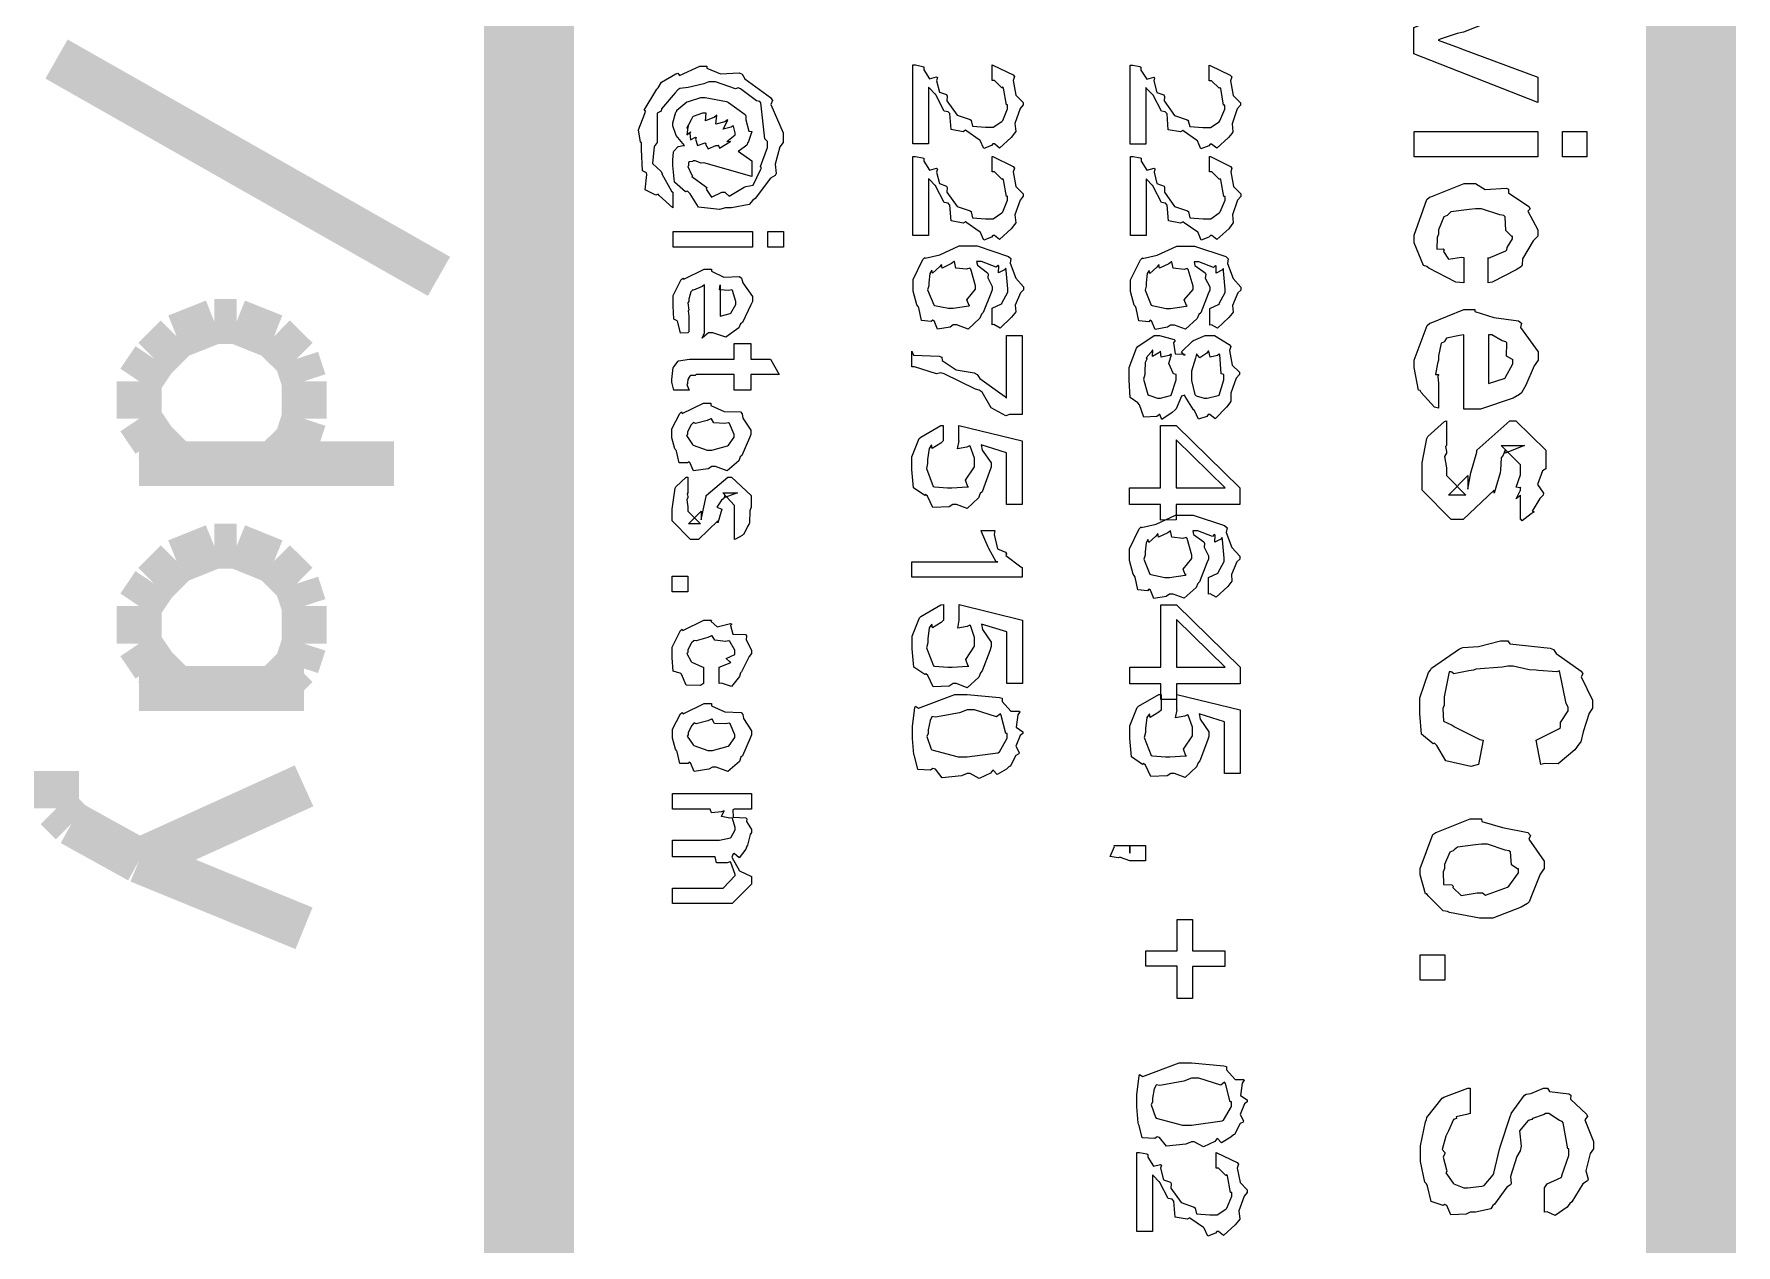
# Model space of a CAD drawing. Extents: x 0.1 to 11.6, y 0.3 to 16.2.
# Drawn here: x 1.51 to 1.8883, y 0.8095 to 1.0789 of the extents above; entities that cross this region are included whole.
import ezdxf

# ---------------------------------------------------------------- set-up
doc = ezdxf.new("R2010")
doc.units = 0
doc.layers.get('0').update_dxf_attribs({"linetype": 'CONTINUOUS'})

msp = doc.modelspace()

# ---------------------------------------------------------------- linework, layer by layer
at = {"color": 0}
for points, const_width in [([(1.62001, 0.531685), (1.62001, 4.18001)], 0.02), ([(1.87831, 0.513346), (1.87831, 4.18001)], 0.02), ([(1.59999, 1.02501), (1.51497, 1.07335)], 0.01), ([(1.55003, 1.01497), (1.54167, 1.01166)], 0.01), ([(1.55501, 1.01497), (1.55003, 1.01497)], 0.01), ([(1.56332, 1.01166), (1.55501, 1.01497)], 0.01), ([(1.54167, 1.01166), (1.53668, 1.00667)], 0.01), ([(1.56836, 1.00667), (1.56332, 1.01166)], 0.01), ([(1.53668, 1.00667), (1.53331, 1.00168)], 0.01), ([(1.56999, 1.00168), (1.56836, 1.00667)], 0.01), ([(1.53331, 1.00168), (1.53331, 0.993326)], 0.01), ([(1.56999, 0.993326), (1.56999, 1.00168)], 0.01), ([(1.53331, 0.993326), (1.53668, 0.988336)], 0.01), ([(1.56836, 0.988336), (1.56999, 0.993326)], 0.01), ([(1.53668, 0.988336), (1.54167, 0.983344)], 0.01), ([(1.56332, 0.983344), (1.56836, 0.988336)], 0.01), ([(1.59, 0.983344), (1.53331, 0.983344)], 0.01), ([(1.55003, 0.965007), (1.54167, 0.961643)], 0.01), ([(1.55501, 0.965007), (1.55003, 0.965007)], 0.01), ([(1.56332, 0.961643), (1.55501, 0.965007)], 0.01), ([(1.54167, 0.961643), (1.53668, 0.956651)], 0.01), ([(1.56836, 0.956651), (1.56332, 0.961643)], 0.01), ([(1.53668, 0.956651), (1.53331, 0.95166)], 0.01), ([(1.56999, 0.95166), (1.56836, 0.956651)], 0.01), ([(1.53331, 0.95166), (1.53331, 0.943306)], 0.01), ([(1.56999, 0.943306), (1.56999, 0.95166)], 0.01), ([(1.53331, 0.943306), (1.53668, 0.938314)], 0.01), ([(1.56836, 0.938314), (1.56999, 0.943306)], 0.01), ([(1.53668, 0.938314), (1.54167, 0.933322)], 0.01), ([(1.56332, 0.933322), (1.56836, 0.938314)], 0.01), ([(1.56999, 0.933322), (1.53331, 0.933322)], 0.01), ([(1.51497, 0.906685), (1.51497, 0.914985)], 0.01), ([(1.56999, 0.911675), (1.53331, 0.895019)], 0.01), ([(1.51833, 0.903321), (1.51497, 0.906685)], 0.01), ([(1.53331, 0.895019), (1.51833, 0.903321)], 0.01), ([(1.56999, 0.879992), (1.53331, 0.895019)], 0.01)]:
    msp.add_lwpolyline(points, dxfattribs=dict(at, const_width=const_width))
for points in [[(1.81668, 1.0804), (1.84424, 1.09125), (1.84424, 1.08583), (1.82775, 1.07932), (1.82633, 1.07905), (1.82254, 1.07775), (1.8221, 1.07758), (1.8221, 1.07758), (1.82676, 1.07584), (1.82731, 1.07563), (1.84424, 1.06934), (1.84424, 1.06369), (1.81668, 1.07454), (1.81668, 1.0804)], [(1.65457, 1.05415), (1.65457, 1.05415), (1.65272, 1.05632), (1.65261, 1.05654), (1.65261, 1.05654), (1.65196, 1.05848), (1.65196, 1.05914), (1.65196, 1.05914), (1.65267, 1.06153), (1.65283, 1.06174), (1.65289, 1.06196), (1.65511, 1.0638), (1.65543, 1.06391), (1.65543, 1.06391), (1.65821, 1.06478), (1.65913, 1.06478), (1.65913, 1.06478), (1.6639, 1.06391), (1.66433, 1.0637), (1.66433, 1.0637), (1.66803, 1.06098), (1.66824, 1.06066), (1.66824, 1.05984), (1.66889, 1.05729), (1.66954, 1.05724), (1.66954, 1.05718), (1.66932, 1.05659), (1.66878, 1.05501), (1.66868, 1.0548), (1.6684, 1.0542), (1.66672, 1.05295), (1.6665, 1.05284), (1.66954, 1.05067), (1.66954, 1.0472), (1.6589, 1.05024), (1.65831, 1.05019), (1.65696, 1.05067), (1.65653, 1.05067), (1.65631, 1.05057), (1.65571, 1.05051), (1.65565, 1.05046), (1.65549, 1.05035), (1.65543, 1.04981), (1.65543, 1.04959), (1.65528, 1.04943), (1.65614, 1.04763), (1.65631, 1.04742), (1.65619, 1.04725), (1.65924, 1.04498), (1.65956, 1.04481), (1.6594, 1.04438), (1.6606, 1.04264), (1.66287, 1.04373), (1.66368, 1.04373), (1.66362, 1.04367), (1.6645, 1.04281), (1.66786, 1.04482), (1.66824, 1.04503), (1.66824, 1.04503), (1.66986, 1.0453), (1.6715, 1.04872), (1.67171, 1.04916), (1.67144, 1.04948), (1.67301, 1.05366), (1.67301, 1.05501), (1.67242, 1.05561), (1.67156, 1.06364), (1.67128, 1.06391), (1.67057, 1.06402), (1.66704, 1.06673), (1.6665, 1.06695), (1.6659, 1.06673), (1.66146, 1.06825), (1.66, 1.06825), (1.6589, 1.06782), (1.65539, 1.067), (1.65354, 1.06679), (1.65306, 1.06652), (1.65246, 1.06581), (1.64947, 1.06228), (1.64936, 1.06174), (1.64849, 1.06131), (1.64849, 1.05642), (1.64849, 1.0548), (1.64785, 1.05387), (1.64746, 1.05013), (1.64936, 1.04834), (1.64958, 1.04785), (1.64953, 1.04785), (1.65169, 1.04395), (1.65196, 1.04373), (1.65196, 1.04026), (1.65196, 1.04026), (1.64893, 1.04297), (1.64871, 1.0433), (1.64817, 1.04308), (1.64583, 1.04427), (1.64621, 1.04764), (1.64611, 1.04807), (1.64524, 1.0485), (1.64501, 1.05322), (1.64501, 1.0548), (1.64481, 1.05485), (1.64437, 1.05762), (1.64572, 1.06125), (1.64589, 1.06174), (1.64561, 1.06201), (1.64839, 1.06662), (1.64871, 1.06695), (1.64871, 1.06695), (1.64942, 1.0682), (1.65261, 1.07004), (1.65306, 1.0702), (1.65343, 1.06972), (1.65799, 1.07173), (1.65956, 1.07173), (1.65956, 1.07129), (1.6626, 1.07004), (1.66672, 1.07031), (1.66738, 1.06999), (1.66797, 1.06896), (1.67367, 1.06478), (1.6741, 1.06413), (1.67378, 1.06326), (1.67649, 1.05691), (1.67649, 1.0548), (1.67578, 1.05382), (1.67469, 1.04997), (1.67497, 1.04791), (1.67475, 1.04742), (1.67372, 1.04688), (1.67031, 1.04232), (1.66976, 1.04199), (1.66894, 1.04102), (1.66499, 1.04026), (1.66368, 1.04026), (1.66233, 1.03988), (1.65767, 1.04037), (1.65582, 1.04335), (1.65522, 1.04395), (1.65479, 1.04378), (1.65235, 1.04595), (1.65196, 1.0497), (1.65196, 1.05089), (1.65196, 1.05089), (1.65213, 1.05273), (1.65218, 1.05284), (1.65218, 1.05284), (1.65315, 1.05387), (1.65326, 1.05393), (1.65326, 1.05393), (1.65424, 1.05414), (1.65457, 1.05415)], [(1.70882, 1.05447), (1.70535, 1.05447), (1.70535, 1.07205), (1.70594, 1.07205), (1.70751, 1.07172), (1.70774, 1.07162), (1.70774, 1.07096), (1.70904, 1.06896), (1.71061, 1.06939), (1.71078, 1.06923), (1.71061, 1.06852), (1.71126, 1.06597), (1.71283, 1.06543), (1.71294, 1.0651), (1.71289, 1.06407), (1.71517, 1.06087), (1.71804, 1.0599), (1.71838, 1.05968), (1.71826, 1.05968), (1.71858, 1.05838), (1.72151, 1.05816), (1.7225, 1.05816), (1.72319, 1.05816), (1.7251, 1.05946), (1.72532, 1.05968), (1.72532, 1.05968), (1.7264, 1.06228), (1.7264, 1.06315), (1.72612, 1.06315), (1.72547, 1.06684), (1.72532, 1.06706), (1.7251, 1.06695), (1.72347, 1.06858), (1.72293, 1.06858), (1.72293, 1.07205), (1.72314, 1.07199), (1.7276, 1.06982), (1.72792, 1.06944), (1.72765, 1.06858), (1.72825, 1.06532), (1.72988, 1.06369), (1.72988, 1.06315), (1.72917, 1.06234), (1.72803, 1.05903), (1.72819, 1.05724), (1.72792, 1.05686), (1.72721, 1.05593), (1.72461, 1.05355), (1.72347, 1.05447), (1.72314, 1.05447), (1.72282, 1.05409), (1.72108, 1.05344), (1.72032, 1.05523), (1.72011, 1.05534), (1.72011, 1.05534), (1.71733, 1.05729), (1.71707, 1.05751), (1.71653, 1.05718), (1.71382, 1.05767), (1.71354, 1.0612), (1.71317, 1.06163), (1.71229, 1.06179), (1.71044, 1.06537), (1.71035, 1.06554), (1.71029, 1.06554), (1.70893, 1.06695), (1.70882, 1.06706), (1.70882, 1.05447)], [(1.75711, 1.05442), (1.75364, 1.05442), (1.75364, 1.07199), (1.75424, 1.07199), (1.75581, 1.07167), (1.75603, 1.07156), (1.75603, 1.07091), (1.75732, 1.0689), (1.7589, 1.06933), (1.75906, 1.06917), (1.7589, 1.06847), (1.75956, 1.06592), (1.76113, 1.06538), (1.76124, 1.06505), (1.76118, 1.06402), (1.76346, 1.06082), (1.76633, 1.05984), (1.76665, 1.05962), (1.76654, 1.05962), (1.76687, 1.05832), (1.76981, 1.05811), (1.77078, 1.0581), (1.77149, 1.0581), (1.77339, 1.05941), (1.7736, 1.05962), (1.7736, 1.05962), (1.77468, 1.06223), (1.77468, 1.0631), (1.77442, 1.0631), (1.77376, 1.06678), (1.7736, 1.067), (1.77339, 1.06689), (1.77175, 1.06852), (1.77121, 1.06852), (1.77121, 1.07199), (1.77143, 1.07194), (1.77587, 1.06977), (1.77621, 1.06939), (1.77593, 1.06852), (1.77653, 1.06527), (1.77815, 1.06364), (1.77815, 1.0631), (1.77746, 1.06228), (1.77632, 1.05897), (1.77647, 1.05718), (1.77621, 1.0568), (1.7755, 1.05588), (1.77289, 1.05349), (1.77175, 1.05442), (1.77143, 1.05442), (1.77111, 1.05403), (1.76937, 1.05339), (1.76861, 1.05518), (1.76839, 1.05528), (1.76839, 1.05528), (1.76563, 1.05724), (1.76535, 1.05745), (1.76481, 1.05713), (1.7621, 1.05762), (1.76183, 1.06114), (1.76144, 1.06158), (1.76058, 1.06174), (1.75874, 1.06532), (1.75863, 1.06548), (1.75857, 1.06548), (1.75722, 1.06689), (1.75711, 1.067), (1.75711, 1.05442)], [(1.65935, 1.06131), (1.65858, 1.06131), (1.65647, 1.0606), (1.65631, 1.06044), (1.65603, 1.05984), (1.65506, 1.058), (1.65543, 1.0587), (1.65543, 1.0587), (1.65528, 1.05821), (1.65506, 1.05648), (1.65588, 1.05718), (1.65588, 1.05718), (1.65576, 1.0568), (1.65588, 1.05534), (1.65701, 1.05599), (1.65717, 1.05588), (1.65701, 1.05556), (1.65744, 1.05409), (1.65913, 1.05469), (1.65935, 1.05458), (1.65924, 1.05442), (1.65983, 1.05339), (1.66157, 1.05414), (1.66217, 1.05414), (1.66211, 1.05414), (1.66238, 1.05355), (1.66461, 1.0549), (1.66476, 1.05501), (1.66461, 1.05496), (1.66396, 1.05501), (1.66585, 1.05648), (1.66585, 1.05697), (1.66585, 1.05697), (1.66547, 1.05838), (1.66542, 1.05849), (1.66493, 1.05821), (1.66314, 1.05778), (1.66417, 1.05973), (1.66411, 1.05979), (1.66357, 1.05941), (1.66151, 1.05887), (1.66178, 1.06087), (1.66174, 1.06087), (1.66124, 1.06044), (1.65924, 1.05957), (1.65935, 1.06131), (1.65935, 1.06131)], [(1.81674, 1.05724), (1.84429, 1.05724), (1.84429, 1.05159), (1.81674, 1.05159), (1.81674, 1.05724)], [(1.84972, 1.05724), (1.85514, 1.05724), (1.85514, 1.05159), (1.84972, 1.05159), (1.84972, 1.05724)], [(1.70882, 1.03413), (1.70535, 1.03413), (1.70535, 1.0517), (1.70594, 1.0517), (1.70751, 1.05138), (1.70774, 1.05127), (1.70774, 1.05062), (1.70904, 1.04861), (1.71061, 1.04904), (1.71078, 1.04888), (1.71061, 1.04817), (1.71126, 1.04563), (1.71283, 1.04508), (1.71294, 1.04476), (1.71289, 1.04373), (1.71517, 1.04053), (1.71804, 1.03955), (1.71838, 1.03933), (1.71826, 1.03933), (1.71858, 1.03803), (1.72151, 1.03781), (1.7225, 1.03782), (1.72319, 1.03782), (1.7251, 1.03912), (1.72532, 1.03933), (1.72532, 1.03933), (1.7264, 1.04194), (1.7264, 1.04281), (1.72612, 1.0428), (1.72547, 1.0465), (1.72532, 1.04671), (1.7251, 1.0466), (1.72347, 1.04823), (1.72293, 1.04823), (1.72293, 1.0517), (1.72314, 1.05165), (1.7276, 1.04948), (1.72792, 1.0491), (1.72765, 1.04823), (1.72825, 1.04498), (1.72988, 1.04335), (1.72988, 1.04281), (1.72917, 1.04199), (1.72803, 1.03868), (1.72819, 1.03689), (1.72792, 1.03651), (1.72721, 1.03559), (1.72461, 1.0332), (1.72347, 1.03413), (1.72314, 1.03413), (1.72282, 1.03375), (1.72108, 1.03309), (1.72032, 1.03488), (1.72011, 1.03499), (1.72011, 1.03499), (1.71733, 1.03695), (1.71707, 1.03716), (1.71653, 1.03684), (1.71382, 1.03733), (1.71354, 1.04085), (1.71317, 1.04129), (1.71229, 1.04145), (1.71044, 1.04503), (1.71035, 1.04519), (1.71029, 1.04519), (1.70893, 1.04661), (1.70882, 1.04671), (1.70882, 1.03413)], [(1.75717, 1.03413), (1.75369, 1.03412), (1.75369, 1.0517), (1.75429, 1.0517), (1.75586, 1.05137), (1.75607, 1.05127), (1.75608, 1.05062), (1.75737, 1.04861), (1.75896, 1.04904), (1.75911, 1.04888), (1.75896, 1.04817), (1.7596, 1.04563), (1.76118, 1.04508), (1.76129, 1.04476), (1.76124, 1.04373), (1.76351, 1.04053), (1.76639, 1.03955), (1.76671, 1.03933), (1.7666, 1.03933), (1.76693, 1.03803), (1.76986, 1.03781), (1.77083, 1.03781), (1.77154, 1.03781), (1.77344, 1.03912), (1.77365, 1.03933), (1.77365, 1.03933), (1.77474, 1.04194), (1.77474, 1.0428), (1.77447, 1.0428), (1.77382, 1.04649), (1.77365, 1.04671), (1.77344, 1.0466), (1.77181, 1.04823), (1.77126, 1.04823), (1.77126, 1.0517), (1.77149, 1.05165), (1.77593, 1.04948), (1.77626, 1.0491), (1.77599, 1.04823), (1.77658, 1.04497), (1.77821, 1.04335), (1.77821, 1.0428), (1.7775, 1.04199), (1.77636, 1.03868), (1.77653, 1.03689), (1.77626, 1.03651), (1.77556, 1.03559), (1.77294, 1.0332), (1.77181, 1.03412), (1.77149, 1.03412), (1.77115, 1.03374), (1.76942, 1.03309), (1.76867, 1.03488), (1.76844, 1.03499), (1.76844, 1.03499), (1.76568, 1.03694), (1.7654, 1.03716), (1.76486, 1.03684), (1.76215, 1.03733), (1.76188, 1.04085), (1.7615, 1.04128), (1.76064, 1.04145), (1.75879, 1.04503), (1.75868, 1.04519), (1.75863, 1.04519), (1.75726, 1.0466), (1.75717, 1.04671), (1.75717, 1.03413)], [(1.82781, 1.02919), (1.82781, 1.02354), (1.82601, 1.02371), (1.82004, 1.0268), (1.81956, 1.02723), (1.81885, 1.0274), (1.81674, 1.0325), (1.81674, 1.03418), (1.81674, 1.03418), (1.81961, 1.0421), (1.82021, 1.04264), (1.82047, 1.0427), (1.8279, 1.04568), (1.8304, 1.04568), (1.8304, 1.04568), (1.83257, 1.04432), (1.83724, 1.04459), (1.83778, 1.04438), (1.83772, 1.04356), (1.84229, 1.04053), (1.84256, 1.04004), (1.84201, 1.03949), (1.84429, 1.03537), (1.84429, 1.03396), (1.84326, 1.03288), (1.84088, 1.02892), (1.84082, 1.02756), (1.8406, 1.02723), (1.83942, 1.02647), (1.8341, 1.02371), (1.83322, 1.02355), (1.83322, 1.02919), (1.83328, 1.02908), (1.83712, 1.03071), (1.83735, 1.03092), (1.83735, 1.03092), (1.83746, 1.03141), (1.83865, 1.03336), (1.83865, 1.03396), (1.83849, 1.03391), (1.83712, 1.03521), (1.83703, 1.03825), (1.83669, 1.03852), (1.83583, 1.03868), (1.83176, 1.04004), (1.8304, 1.04004), (1.829, 1.03988), (1.82493, 1.03933), (1.82433, 1.03874), (1.82411, 1.03852), (1.82335, 1.03825), (1.82215, 1.03537), (1.82215, 1.03439), (1.82189, 1.03364), (1.82178, 1.03109), (1.82324, 1.03114), (1.82346, 1.03092), (1.82329, 1.03054), (1.82443, 1.02881), (1.82731, 1.02924), (1.82781, 1.02919)], [(1.65207, 1.03499), (1.66965, 1.03499), (1.66965, 1.03152), (1.65207, 1.03152), (1.65207, 1.03499)], [(1.67312, 1.03499), (1.6766, 1.03499), (1.6766, 1.03152), (1.67312, 1.03152), (1.67312, 1.03499)], [(1.72299, 1.01422), (1.72299, 1.0179), (1.72299, 1.0179), (1.72504, 1.01888), (1.72515, 1.01899), (1.7251, 1.01904), (1.72646, 1.02149), (1.72646, 1.02225), (1.72646, 1.02225), (1.72607, 1.02631), (1.72601, 1.0268), (1.72569, 1.02648), (1.72439, 1.02577), (1.72444, 1.02734), (1.72428, 1.02745), (1.72385, 1.02702), (1.7206, 1.02832), (1.71951, 1.02832), (1.71967, 1.02751), (1.72194, 1.02582), (1.72211, 1.0255), (1.722, 1.02469), (1.72299, 1.02273), (1.72299, 1.02203), (1.72265, 1.02116), (1.72097, 1.01698), (1.7206, 1.0166), (1.72021, 1.01568), (1.71761, 1.01329), (1.71511, 1.01422), (1.71431, 1.01421), (1.7136, 1.01373), (1.71083, 1.01324), (1.71007, 1.01514), (1.70975, 1.0153), (1.70942, 1.01497), (1.70725, 1.01519), (1.70665, 1.01801), (1.70649, 1.01834), (1.70622, 1.01866), (1.7054, 1.0217), (1.7054, 1.02268), (1.7054, 1.02431), (1.70757, 1.02875), (1.70801, 1.02919), (1.70806, 1.02902), (1.71132, 1.02978), (1.71565, 1.03179), (1.71713, 1.03179), (1.71963, 1.03179), (1.72657, 1.02946), (1.72711, 1.02897), (1.72694, 1.02794), (1.72819, 1.02458), (1.72993, 1.02268), (1.72993, 1.02203), (1.72928, 1.02138), (1.72808, 1.01861), (1.72819, 1.01709), (1.72797, 1.01682), (1.72726, 1.0159), (1.72472, 1.01351), (1.72336, 1.01427), (1.72299, 1.01422)], [(1.77132, 1.01416), (1.77132, 1.01785), (1.77132, 1.01785), (1.77339, 1.01883), (1.77349, 1.01893), (1.77343, 1.01899), (1.77479, 1.02143), (1.77479, 1.02219), (1.77479, 1.02219), (1.77442, 1.02626), (1.77436, 1.02675), (1.77403, 1.02642), (1.77274, 1.02572), (1.77279, 1.02729), (1.77262, 1.0274), (1.77219, 1.02696), (1.76893, 1.02827), (1.76785, 1.02827), (1.76801, 1.02745), (1.77029, 1.02577), (1.77046, 1.02544), (1.77035, 1.02463), (1.77132, 1.02268), (1.77132, 1.02197), (1.771, 1.0211), (1.76932, 1.01693), (1.76893, 1.01655), (1.76856, 1.01563), (1.76594, 1.01324), (1.76346, 1.01416), (1.76264, 1.01416), (1.76193, 1.01367), (1.75917, 1.01318), (1.7584, 1.01508), (1.75808, 1.01525), (1.75776, 1.01492), (1.75558, 1.01514), (1.75499, 1.01796), (1.75483, 1.01828), (1.75456, 1.01861), (1.75375, 1.02165), (1.75375, 1.02262), (1.75375, 1.02425), (1.75592, 1.0287), (1.75635, 1.02914), (1.7564, 1.02897), (1.75965, 1.02973), (1.764, 1.03174), (1.76546, 1.03174), (1.76796, 1.03174), (1.7749, 1.02941), (1.77544, 1.02892), (1.77528, 1.02789), (1.77653, 1.02452), (1.77826, 1.02262), (1.77826, 1.02197), (1.77761, 1.02132), (1.77642, 1.01855), (1.77653, 1.01704), (1.77632, 1.01677), (1.77561, 1.01584), (1.77306, 1.01346), (1.77169, 1.01422), (1.77132, 1.01416)], [(1.65554, 1.01617), (1.65554, 1.0127), (1.65533, 1.01242), (1.65365, 1.01237), (1.6531, 1.01481), (1.65294, 1.01508), (1.65294, 1.01508), (1.65218, 1.01546), (1.65207, 1.01845), (1.65207, 1.01942), (1.65207, 1.02073), (1.65386, 1.02431), (1.65424, 1.02463), (1.6544, 1.02436), (1.65896, 1.02658), (1.66054, 1.02658), (1.66054, 1.02615), (1.66331, 1.0248), (1.66683, 1.02496), (1.66726, 1.02463), (1.66754, 1.0236), (1.66965, 1.02051), (1.66965, 1.01942), (1.66932, 1.01866), (1.66749, 1.01476), (1.66704, 1.01443), (1.66667, 1.01356), (1.66379, 1.0115), (1.66086, 1.01248), (1.65989, 1.01248), (1.65956, 1.01215), (1.65853, 1.01123), (1.65901, 1.01248), (1.65901, 1.01248), (1.65901, 1.02311), (1.65847, 1.02273), (1.65657, 1.02192), (1.65642, 1.02203), (1.65642, 1.02203), (1.65597, 1.02154), (1.65554, 1.01997), (1.65554, 1.01942), (1.65533, 1.0191), (1.65554, 1.01747), (1.65554, 1.01747), (1.65539, 1.01736), (1.65554, 1.01617), (1.65554, 1.01617)], [(1.71451, 1.02832), (1.71392, 1.02789), (1.71186, 1.02686), (1.71169, 1.02767), (1.71169, 1.02767), (1.71126, 1.02713), (1.70969, 1.02572), (1.70953, 1.02637), (1.70953, 1.02637), (1.7091, 1.02566), (1.70888, 1.0236), (1.70888, 1.0229), (1.70861, 1.02203), (1.70996, 1.01866), (1.71018, 1.01855), (1.71018, 1.01855), (1.71326, 1.0179), (1.71431, 1.0179), (1.71431, 1.0179), (1.71778, 1.01845), (1.71799, 1.01855), (1.71783, 1.01855), (1.71733, 1.0198), (1.71929, 1.02214), (1.71929, 1.02289), (1.71929, 1.02289), (1.71821, 1.02658), (1.71799, 1.0268), (1.71729, 1.02658), (1.71485, 1.02686), (1.71457, 1.02832), (1.71451, 1.02832)], [(1.76286, 1.02827), (1.76226, 1.02783), (1.76019, 1.0268), (1.76004, 1.02762), (1.76004, 1.02762), (1.7596, 1.02707), (1.75803, 1.02566), (1.75786, 1.02631), (1.75786, 1.02631), (1.75743, 1.02561), (1.75722, 1.02355), (1.75722, 1.02284), (1.75694, 1.02197), (1.75831, 1.01861), (1.75851, 1.0185), (1.75851, 1.0185), (1.76161, 1.01785), (1.76264, 1.01785), (1.76264, 1.01785), (1.76611, 1.01839), (1.76633, 1.0185), (1.76617, 1.0185), (1.76568, 1.01975), (1.76764, 1.02208), (1.76764, 1.02284), (1.76764, 1.02284), (1.76654, 1.02653), (1.76633, 1.02675), (1.76563, 1.02653), (1.76318, 1.0268), (1.76292, 1.02827), (1.76286, 1.02827)], [(1.66249, 1.02311), (1.66249, 1.01617), (1.66249, 1.01617), (1.66471, 1.01671), (1.66488, 1.01682), (1.66488, 1.01682), (1.66596, 1.01877), (1.66596, 1.01942), (1.66596, 1.01942), (1.66521, 1.02187), (1.6651, 1.02203), (1.66444, 1.02186), (1.66233, 1.02203), (1.66249, 1.02311), (1.66249, 1.02311)], [(1.82221, 1.00114), (1.82221, 0.995711), (1.82129, 0.995876), (1.81831, 0.999186), (1.81808, 0.999618), (1.81776, 0.999726), (1.81679, 1.00472), (1.81679, 1.00635), (1.81679, 1.00635), (1.81967, 1.0141), (1.82026, 1.01459), (1.82058, 1.01465), (1.82781, 1.01763), (1.83024, 1.01763), (1.83024, 1.0172), (1.83447, 1.01584), (1.84, 1.01513), (1.84065, 1.01459), (1.84044, 1.01362), (1.84435, 1.00819), (1.84435, 1.00635), (1.84347, 1.0051), (1.84158, 1.00081), (1.84065, 0.999131), (1.84022, 0.99875), (1.83876, 0.997935), (1.83154, 0.995496), (1.82915, 0.995497), (1.82883, 0.995497), (1.82807, 0.995497), (1.82785, 0.995496), (1.82785, 1.01199), (1.82688, 1.01188), (1.82394, 1.01128), (1.82362, 1.01063), (1.82351, 1.01047), (1.82281, 1.01014), (1.82221, 1.00732), (1.82221, 1.00635), (1.82194, 1.00564), (1.8215, 1.0032), (1.82221, 1.00314), (1.82221, 1.00309), (1.822, 1.00271), (1.82221, 1.00114), (1.82221, 1.00114)], [(1.72612, 1.01183), (1.7296, 1.01183), (1.7296, 0.994249), (1.72678, 0.994249), (1.72597, 0.993978), (1.72276, 0.995768), (1.72071, 0.99924), (1.72006, 0.999675), (1.71924, 0.999946), (1.71229, 1.00336), (1.71158, 1.00358), (1.71056, 1.00331), (1.70568, 1.00488), (1.70508, 1.00488), (1.70508, 1.00836), (1.70551, 1.00749), (1.71115, 1.00727), (1.71181, 1.00705), (1.71186, 1.00629), (1.71496, 1.00423), (1.71897, 1.00358), (1.71963, 1.00314), (1.72021, 1.00228), (1.72569, 0.998371), (1.72612, 0.997936), (1.72612, 1.01183)], [(1.76579, 1.00749), (1.76568, 1.00749), (1.76503, 1.00825), (1.76753, 1.01058), (1.76774, 1.01074), (1.76774, 1.01074), (1.77035, 1.01183), (1.77121, 1.01183), (1.7724, 1.01183), (1.77567, 1.00987), (1.77599, 1.00944), (1.77572, 1.00852), (1.77632, 1.00526), (1.77794, 1.00369), (1.77794, 1.00314), (1.77724, 1.00233), (1.77604, 0.999024), (1.77604, 0.997233), (1.77576, 0.996851), (1.77507, 0.995875), (1.77251, 0.993326), (1.77138, 0.994251), (1.771, 0.994249), (1.77067, 0.993869), (1.76882, 0.993274), (1.76796, 0.995171), (1.76774, 0.995335), (1.76774, 0.995335), (1.7659, 0.998264), (1.76579, 0.998589), (1.76503, 0.998372), (1.76383, 0.995551), (1.76361, 0.995335), (1.76297, 0.994738), (1.76069, 0.993164), (1.76025, 0.994249), (1.76014, 0.994249), (1.75956, 0.993814), (1.75667, 0.99365), (1.75569, 0.996418), (1.75538, 0.996853), (1.75538, 0.996853), (1.75364, 0.998047), (1.75342, 1.0019), (1.75342, 1.00315), (1.75342, 1.00472), (1.75504, 1.00906), (1.75538, 1.00944), (1.75538, 1.00944), (1.75896, 1.01183), (1.76014, 1.01183), (1.76014, 1.01183), (1.7634, 1.01096), (1.76361, 1.01074), (1.76329, 1.0102), (1.76361, 1.00781), (1.76574, 1.00771), (1.76579, 1.00749)], [(1.83328, 1.01199), (1.83328, 1.00114), (1.83328, 1.00114), (1.83675, 1.00228), (1.83697, 1.00244), (1.83697, 1.00244), (1.83871, 1.00553), (1.83871, 1.00656), (1.8386, 1.00651), (1.83729, 1.00727), (1.8374, 1.0102), (1.83718, 1.01047), (1.83637, 1.01063), (1.83404, 1.01199), (1.83328, 1.01199)], [(1.65565, 0.999676), (1.65218, 0.999672), (1.65218, 0.999672), (1.65175, 1.00147), (1.65175, 1.00206), (1.65175, 1.00206), (1.65207, 1.00472), (1.65218, 1.00488), (1.65218, 1.00488), (1.65315, 1.00613), (1.65326, 1.00619), (1.65326, 1.00619), (1.65571, 1.00662), (1.65653, 1.00662), (1.66564, 1.00662), (1.66564, 1.01009), (1.66932, 1.01009), (1.66932, 1.00662), (1.67367, 1.00662), (1.67562, 1.00315), (1.66932, 1.00314), (1.66932, 0.999675), (1.66564, 0.999675), (1.66564, 1.00314), (1.65717, 1.00315), (1.65696, 1.00298), (1.65593, 1.00298), (1.65588, 1.00293), (1.65576, 1.00277), (1.65543, 1.00239), (1.65543, 1.00228), (1.65528, 1.00206), (1.65522, 1.00141), (1.65522, 1.00119), (1.65506, 1.00097), (1.65554, 0.999837), (1.65565, 0.999676)], [(1.76036, 1.00835), (1.76004, 1.00798), (1.75857, 1.00716), (1.75868, 1.00857), (1.75863, 1.00857), (1.75831, 1.00814), (1.75717, 1.00689), (1.75732, 1.00667), (1.75732, 1.00662), (1.757, 1.00586), (1.75689, 1.00385), (1.75689, 1.00315), (1.75662, 1.00217), (1.7576, 0.998696), (1.75776, 0.998588), (1.75776, 0.998588), (1.75971, 0.997936), (1.76036, 0.997936), (1.76036, 0.997936), (1.76258, 0.998479), (1.76275, 0.998589), (1.76275, 0.998589), (1.76383, 1.00201), (1.76383, 1.00315), (1.76329, 1.00331), (1.76221, 1.00559), (1.76286, 1.00765), (1.76275, 1.00771), (1.76232, 1.00738), (1.76053, 1.007), (1.76036, 1.00835), (1.76036, 1.00835)], [(1.771, 1.00836), (1.77067, 1.00792), (1.7691, 1.00689), (1.76839, 1.00776), (1.76839, 1.00771), (1.76813, 1.00678), (1.76731, 1.0039), (1.76731, 1.00293), (1.76731, 1.00184), (1.76801, 0.998696), (1.76818, 0.998588), (1.76828, 0.998425), (1.77012, 0.997936), (1.77078, 0.997936), (1.77078, 0.997936), (1.77317, 0.998479), (1.77339, 0.998589), (1.77339, 0.998589), (1.77447, 1.00201), (1.77447, 1.00315), (1.77388, 1.00336), (1.77354, 1.0076), (1.77339, 1.00771), (1.77306, 1.00738), (1.77143, 1.007), (1.77111, 1.00836), (1.771, 1.00836)], [(1.66043, 0.996803), (1.66043, 0.996312), (1.66342, 0.994954), (1.66699, 0.994847), (1.66738, 0.994413), (1.66754, 0.993492), (1.66932, 0.990776), (1.66932, 0.989857), (1.669, 0.989099), (1.66732, 0.98519), (1.66694, 0.984867), (1.66661, 0.983942), (1.66407, 0.981719), (1.66146, 0.982694), (1.66064, 0.982694), (1.65983, 0.982206), (1.65657, 0.981719), (1.65576, 0.983615), (1.65543, 0.983782), (1.65522, 0.983508), (1.65338, 0.983508), (1.65278, 0.986114), (1.65261, 0.986385), (1.6524, 0.986657), (1.65175, 0.989099), (1.65175, 0.989858), (1.65175, 0.991104), (1.65354, 0.994522), (1.65392, 0.994846), (1.65408, 0.994521), (1.65881, 0.996801), (1.66043, 0.996803)], [(1.66043, 0.993329), (1.65961, 0.992949), (1.65701, 0.992297), (1.65657, 0.992517), (1.65653, 0.992461), (1.65603, 0.991972), (1.65522, 0.9904), (1.65522, 0.989858), (1.655, 0.989583), (1.65631, 0.987633), (1.65653, 0.987469), (1.65653, 0.987469), (1.65961, 0.986382), (1.66064, 0.986382), (1.66064, 0.986382), (1.66411, 0.987308), (1.66433, 0.987468), (1.66433, 0.987468), (1.66564, 0.989258), (1.66564, 0.989857), (1.66564, 0.989857), (1.66456, 0.992297), (1.66433, 0.992458), (1.66357, 0.992297), (1.66108, 0.992408), (1.6606, 0.993326), (1.66043, 0.993329)], [(1.71208, 0.991863), (1.71208, 0.98839), (1.71158, 0.987901), (1.70964, 0.986708), (1.70947, 0.987524), (1.70947, 0.987524), (1.70893, 0.986708), (1.70861, 0.984267), (1.70861, 0.983399), (1.70833, 0.98226), (1.70985, 0.978246), (1.71012, 0.97819), (1.71012, 0.97819), (1.71306, 0.977974), (1.71403, 0.977974), (1.71403, 0.977974), (1.7175, 0.978192), (1.71772, 0.97819), (1.71756, 0.97819), (1.71707, 0.979656), (1.71903, 0.982639), (1.71903, 0.983615), (1.71903, 0.984538), (1.7181, 0.98725), (1.71793, 0.987304), (1.71733, 0.986981), (1.71528, 0.986656), (1.7156, 0.988392), (1.71556, 0.988392), (1.71556, 0.991864), (1.72965, 0.98839), (1.72965, 0.974283), (1.72618, 0.974283), (1.72618, 0.985786), (1.72054, 0.987522), (1.72076, 0.986328), (1.72271, 0.983507), (1.72271, 0.982531), (1.72239, 0.981608), (1.72071, 0.977103), (1.72032, 0.976672), (1.71994, 0.975749), (1.71739, 0.973361), (1.715, 0.974283), (1.71425, 0.974283), (1.71337, 0.973743), (1.70979, 0.973581), (1.70861, 0.976129), (1.70817, 0.976453), (1.70796, 0.976293), (1.70551, 0.977974), (1.70514, 0.982044), (1.70514, 0.983399), (1.70514, 0.984865), (1.70676, 0.988933), (1.70708, 0.989258), (1.70708, 0.989258), (1.71153, 0.99181), (1.71208, 0.991863)], [(1.75347, 0.977975), (1.76042, 0.977974), (1.76042, 0.991863), (1.76389, 0.991864), (1.778, 0.977974), (1.778, 0.974283), (1.76389, 0.974286), (1.76389, 0.970814), (1.76042, 0.970811), (1.76042, 0.974283), (1.75347, 0.974283), (1.75347, 0.977975)], [(1.82394, 0.99284), (1.82394, 0.987414), (1.82374, 0.98714), (1.82394, 0.986057), (1.82394, 0.985678), (1.82351, 0.984918), (1.82394, 0.982422), (1.82394, 0.981554), (1.82394, 0.980686), (1.82829, 0.976344), (1.82676, 0.976344), (1.82437, 0.976344), (1.82872, 0.980685), (1.82872, 0.977646), (1.82937, 0.981338), (1.83068, 0.985893), (1.83068, 0.986326), (1.83806, 0.992839), (1.83936, 0.992839), (1.84608, 0.986328), (1.84608, 0.982206), (1.84532, 0.981715), (1.84418, 0.978731), (1.84554, 0.976778), (1.84543, 0.976346), (1.84472, 0.975585), (1.84299, 0.972765), (1.84347, 0.972657), (1.84347, 0.972657), (1.84278, 0.972168), (1.84076, 0.970649), (1.8405, 0.970975), (1.84044, 0.970918), (1.84044, 0.976344), (1.84022, 0.976126), (1.83942, 0.975532), (1.84044, 0.977483), (1.84044, 0.978081), (1.84033, 0.977971), (1.83942, 0.978081), (1.84044, 0.980847), (1.84044, 0.981769), (1.84044, 0.983071), (1.8361, 0.987414), (1.83826, 0.987411), (1.84131, 0.987411), (1.83697, 0.985678), (1.83697, 0.986328), (1.83653, 0.985242), (1.83615, 0.984646), (1.83599, 0.981878), (1.83589, 0.981338), (1.83458, 0.976778), (1.83458, 0.977429), (1.82764, 0.970918), (1.82721, 0.970921), (1.82503, 0.970921), (1.81853, 0.977431), (1.81853, 0.981553), (1.81853, 0.983507), (1.81961, 0.988932), (1.81982, 0.989365), (1.81982, 0.989365), (1.82351, 0.992731), (1.82394, 0.99284)], [(1.76389, 0.977975), (1.77474, 0.977974), (1.76389, 0.988608), (1.76389, 0.977975)], [(1.65528, 0.980362), (1.65528, 0.976887), (1.65517, 0.976669), (1.65528, 0.976019), (1.65528, 0.975804), (1.65506, 0.975261), (1.65528, 0.973743), (1.65528, 0.9732), (1.65528, 0.972767), (1.6581, 0.969943), (1.65701, 0.969943), (1.65549, 0.969946), (1.65831, 0.972767), (1.65831, 0.970814), (1.65875, 0.972982), (1.6594, 0.976022), (1.6594, 0.976239), (1.66417, 0.980362), (1.66504, 0.980362), (1.66938, 0.976238), (1.66938, 0.973633), (1.66911, 0.972819), (1.669, 0.970217), (1.66894, 0.969947), (1.66857, 0.969401), (1.66775, 0.967665), (1.66764, 0.967557), (1.66738, 0.967339), (1.6659, 0.966528), (1.66569, 0.966471), (1.66569, 0.969946), (1.66569, 0.969946), (1.66569, 0.970757), (1.66569, 0.971029), (1.66569, 0.971029), (1.66569, 0.972819), (1.66569, 0.973415), (1.66569, 0.974067), (1.66308, 0.976887), (1.66439, 0.976887), (1.66635, 0.976887), (1.66351, 0.975803), (1.66351, 0.976238), (1.66331, 0.975588), (1.66282, 0.975206), (1.66174, 0.973687), (1.66287, 0.973253), (1.66287, 0.973199), (1.662, 0.970163), (1.662, 0.970596), (1.65767, 0.966471), (1.65744, 0.966474), (1.65593, 0.966471), (1.65181, 0.970596), (1.65181, 0.9732), (1.65181, 0.9732), (1.6525, 0.977921), (1.65267, 0.978192), (1.65267, 0.978192), (1.65494, 0.980304), (1.65528, 0.980362)], [(1.77106, 0.954317), (1.77106, 0.958006), (1.77106, 0.958006), (1.77311, 0.958983), (1.77322, 0.959092), (1.77317, 0.959147), (1.77453, 0.961589), (1.77453, 0.962349), (1.77453, 0.962349), (1.77414, 0.966417), (1.77408, 0.966904), (1.77376, 0.966578), (1.77246, 0.965875), (1.77251, 0.967449), (1.77235, 0.967557), (1.77192, 0.967121), (1.76867, 0.968425), (1.76758, 0.968425), (1.76774, 0.967611), (1.77001, 0.965928), (1.77018, 0.965601), (1.77007, 0.964787), (1.77106, 0.962835), (1.77106, 0.962129), (1.77072, 0.961262), (1.76904, 0.957083), (1.76867, 0.956706), (1.76828, 0.955782), (1.76568, 0.953396), (1.76318, 0.954317), (1.76237, 0.954317), (1.76167, 0.953829), (1.7589, 0.953342), (1.75814, 0.95524), (1.75782, 0.9554), (1.75749, 0.955076), (1.75532, 0.955293), (1.75472, 0.958115), (1.75456, 0.958442), (1.75429, 0.958768), (1.75347, 0.961806), (1.75347, 0.962782), (1.75347, 0.96441), (1.75564, 0.968857), (1.75608, 0.969293), (1.75613, 0.969129), (1.75939, 0.969888), (1.76372, 0.971897), (1.76519, 0.971894), (1.76768, 0.971897), (1.77463, 0.969563), (1.77518, 0.969074), (1.77501, 0.968043), (1.77626, 0.964681), (1.778, 0.962782), (1.778, 0.962129), (1.77735, 0.961481), (1.77615, 0.958711), (1.77626, 0.957194), (1.77604, 0.956922), (1.77533, 0.956), (1.77279, 0.953611), (1.77143, 0.954372), (1.77106, 0.954317)], [(1.70514, 0.958062), (1.70514, 0.961535), (1.72424, 0.961535), (1.72385, 0.961478), (1.72222, 0.964464), (1.72206, 0.964787), (1.72206, 0.964787), (1.7206, 0.968206), (1.72054, 0.968479), (1.72358, 0.968479), (1.72342, 0.967554), (1.72418, 0.964411), (1.72592, 0.96365), (1.72618, 0.963268), (1.72601, 0.962944), (1.72933, 0.960393), (1.72965, 0.960232), (1.72965, 0.95806), (1.70514, 0.958062)], [(1.76258, 0.968422), (1.76199, 0.96799), (1.75993, 0.96696), (1.75976, 0.967772), (1.75976, 0.967772), (1.75933, 0.967231), (1.75776, 0.965818), (1.7576, 0.966469), (1.7576, 0.966469), (1.75717, 0.965767), (1.75694, 0.963704), (1.75694, 0.962999), (1.75667, 0.962129), (1.75803, 0.958768), (1.75825, 0.958658), (1.75825, 0.958658), (1.76133, 0.958006), (1.76237, 0.958006), (1.76237, 0.958006), (1.76585, 0.95855), (1.76606, 0.958657), (1.7659, 0.958658), (1.7654, 0.959906), (1.76736, 0.962237), (1.76736, 0.962999), (1.76736, 0.962999), (1.76628, 0.966686), (1.76606, 0.966904), (1.76535, 0.966686), (1.76292, 0.96696), (1.76264, 0.968422), (1.76258, 0.968422)], [(1.65186, 0.958333), (1.65533, 0.958333), (1.65533, 0.954861), (1.65186, 0.954861), (1.65186, 0.958333)], [(1.71213, 0.951986), (1.71213, 0.948514), (1.71164, 0.948025), (1.70969, 0.946832), (1.70953, 0.947646), (1.70953, 0.947646), (1.70899, 0.946831), (1.70865, 0.94439), (1.70865, 0.943522), (1.70839, 0.942383), (1.7099, 0.938368), (1.71018, 0.938314), (1.71018, 0.938314), (1.71311, 0.938097), (1.71408, 0.938097), (1.71408, 0.938097), (1.71756, 0.938314), (1.71778, 0.938314), (1.71761, 0.938314), (1.71713, 0.939776), (1.71907, 0.942761), (1.71907, 0.943737), (1.71907, 0.944661), (1.71815, 0.947372), (1.71799, 0.947428), (1.71739, 0.947104), (1.71533, 0.946778), (1.71565, 0.948514), (1.7156, 0.948515), (1.7156, 0.951987), (1.72971, 0.948514), (1.72971, 0.934407), (1.72624, 0.934407), (1.72624, 0.94591), (1.7206, 0.947646), (1.72081, 0.946451), (1.72276, 0.943629), (1.72276, 0.942654), (1.72244, 0.941732), (1.72076, 0.937226), (1.72037, 0.936793), (1.72, 0.935872), (1.71744, 0.933485), (1.71506, 0.934407), (1.71431, 0.934407), (1.71343, 0.933867), (1.70985, 0.933703), (1.70865, 0.936253), (1.70822, 0.936576), (1.70801, 0.936417), (1.70557, 0.938097), (1.70518, 0.942165), (1.70518, 0.943521), (1.70518, 0.944985), (1.70682, 0.949056), (1.70714, 0.949379), (1.70714, 0.949379), (1.71158, 0.951933), (1.71213, 0.951986)], [(1.75353, 0.938043), (1.76047, 0.93804), (1.76047, 0.951929), (1.76394, 0.951932), (1.77806, 0.938043), (1.77806, 0.934353), (1.76394, 0.934356), (1.76394, 0.930881), (1.76047, 0.930879), (1.76047, 0.934353), (1.75353, 0.934356), (1.75353, 0.938043)], [(1.65881, 0.938097), (1.65881, 0.934407), (1.6581, 0.933974), (1.65494, 0.934082), (1.65392, 0.936524), (1.6536, 0.936794), (1.65354, 0.936742), (1.65207, 0.937175), (1.65186, 0.94016), (1.65186, 0.941136), (1.65186, 0.942493), (1.65365, 0.946236), (1.65403, 0.94656), (1.65419, 0.946235), (1.6589, 0.948514), (1.66054, 0.948514), (1.66043, 0.948299), (1.66183, 0.947047), (1.66476, 0.947807), (1.6651, 0.947647), (1.66482, 0.947372), (1.66531, 0.945421), (1.66813, 0.945367), (1.66835, 0.945042), (1.66829, 0.944171), (1.66943, 0.941894), (1.66943, 0.941135), (1.66894, 0.940429), (1.66726, 0.937067), (1.66704, 0.936794), (1.66683, 0.935981), (1.66499, 0.933811), (1.66282, 0.934517), (1.66228, 0.93441), (1.66228, 0.938099), (1.66228, 0.938099), (1.66471, 0.939074), (1.66488, 0.939182), (1.66461, 0.939236), (1.66385, 0.939995), (1.66575, 0.940863), (1.66575, 0.941135), (1.66575, 0.94184), (1.66465, 0.943793), (1.66444, 0.943954), (1.66368, 0.943793), (1.66129, 0.944065), (1.66069, 0.945042), (1.66054, 0.945042), (1.65972, 0.944661), (1.65713, 0.943954), (1.65668, 0.944011), (1.65663, 0.943956), (1.65614, 0.943468), (1.65533, 0.941896), (1.65533, 0.941354), (1.65511, 0.941079), (1.65603, 0.939343), (1.65619, 0.939182), (1.65619, 0.939182), (1.65847, 0.938153), (1.65881, 0.938097)], [(1.76394, 0.938043), (1.77479, 0.938043), (1.76394, 0.948678), (1.76394, 0.938043)], [(1.83214, 0.921819), (1.83106, 0.916396), (1.82937, 0.916015), (1.82379, 0.917207), (1.82183, 0.920628), (1.82129, 0.921168), (1.82101, 0.921006), (1.81842, 0.923175), (1.81803, 0.927733), (1.81803, 0.929197), (1.81803, 0.931261), (1.81999, 0.936901), (1.82042, 0.937444), (1.82064, 0.937825), (1.82682, 0.942164), (1.82758, 0.942435), (1.82758, 0.942435), (1.83111, 0.942707), (1.83594, 0.943954), (1.83757, 0.943956), (1.83806, 0.943251), (1.847, 0.942326), (1.84776, 0.942), (1.84831, 0.941133), (1.85389, 0.937172), (1.85428, 0.936576), (1.85389, 0.935926), (1.85644, 0.930717), (1.85644, 0.928981), (1.85568, 0.927843), (1.85433, 0.923665), (1.85385, 0.921439), (1.8534, 0.920951), (1.85249, 0.919703), (1.84879, 0.916557), (1.84581, 0.916611), (1.84494, 0.916396), (1.84386, 0.921819), (1.84386, 0.921819), (1.84896, 0.92437), (1.84928, 0.92464), (1.84928, 0.925779), (1.85101, 0.928386), (1.85101, 0.929197), (1.85058, 0.930011), (1.84907, 0.937226), (1.84907, 0.937226), (1.84847, 0.937011), (1.8444, 0.937336), (1.84386, 0.937444), (1.84233, 0.937446), (1.83876, 0.938313), (1.83757, 0.938313), (1.83637, 0.938097), (1.83051, 0.937607), (1.82997, 0.937444), (1.82889, 0.937225), (1.82557, 0.936578), (1.82514, 0.936956), (1.82497, 0.937011), (1.82454, 0.937011), (1.82346, 0.931478), (1.82346, 0.929633), (1.82314, 0.928872), (1.82329, 0.926051), (1.82525, 0.925183), (1.82563, 0.924858), (1.82557, 0.924858), (1.83137, 0.921983), (1.83214, 0.921819)], [(1.71739, 0.932022), (1.71739, 0.932022), (1.72461, 0.931315), (1.72521, 0.931154), (1.72521, 0.930447), (1.72711, 0.928276), (1.72906, 0.928276), (1.72911, 0.928114), (1.72868, 0.927462), (1.72829, 0.92475), (1.72976, 0.923719), (1.72976, 0.923342), (1.72917, 0.922851), (1.72819, 0.920518), (1.729, 0.919108), (1.72889, 0.918782), (1.72819, 0.918457), (1.72694, 0.916015), (1.72672, 0.915963), (1.72618, 0.915419), (1.72407, 0.914225), (1.72319, 0.915149), (1.72304, 0.915093), (1.7226, 0.914497), (1.72011, 0.913303), (1.71804, 0.914442), (1.71739, 0.914444), (1.71614, 0.9139), (1.71186, 0.913465), (1.71035, 0.915365), (1.70979, 0.915528), (1.70925, 0.915147), (1.70643, 0.915308), (1.70578, 0.918025), (1.70568, 0.918349), (1.70557, 0.918674), (1.70524, 0.9222), (1.70524, 0.92334), (1.70524, 0.924858), (1.70578, 0.92909), (1.70589, 0.929417), (1.7066, 0.928928), (1.71468, 0.932021), (1.71739, 0.932022)], [(1.76053, 0.932021), (1.76053, 0.928546), (1.76004, 0.928061), (1.75808, 0.926868), (1.75792, 0.927682), (1.75792, 0.927682), (1.75737, 0.926868), (1.75706, 0.924426), (1.75706, 0.923558), (1.75678, 0.922418), (1.75831, 0.918403), (1.75857, 0.918349), (1.75857, 0.918349), (1.7615, 0.918132), (1.76247, 0.918132), (1.76247, 0.918132), (1.76594, 0.91835), (1.76617, 0.918349), (1.766, 0.91835), (1.76551, 0.919814), (1.76747, 0.922796), (1.76747, 0.923774), (1.76747, 0.924696), (1.76654, 0.927408), (1.76639, 0.927462), (1.76579, 0.927139), (1.76372, 0.926814), (1.76406, 0.92855), (1.764, 0.92855), (1.764, 0.932022), (1.7781, 0.928549), (1.7781, 0.914442), (1.77463, 0.914442), (1.77463, 0.925944), (1.76899, 0.927681), (1.76921, 0.926486), (1.77115, 0.923665), (1.77115, 0.922688), (1.77083, 0.921767), (1.76915, 0.917264), (1.76878, 0.916831), (1.76839, 0.915907), (1.76585, 0.913522), (1.76346, 0.91444), (1.76269, 0.91444), (1.76183, 0.913901), (1.75825, 0.913739), (1.75706, 0.916289), (1.75662, 0.916613), (1.7564, 0.916451), (1.75396, 0.918132), (1.75358, 0.922203), (1.75358, 0.923558), (1.75358, 0.925022), (1.75521, 0.92909), (1.75553, 0.929417), (1.75553, 0.929417), (1.75999, 0.931967), (1.76053, 0.932021)], [(1.66058, 0.929958), (1.66058, 0.929471), (1.66357, 0.928114), (1.66715, 0.928006), (1.66754, 0.927572), (1.66769, 0.92665), (1.66949, 0.923936), (1.66949, 0.923014), (1.66917, 0.922254), (1.66749, 0.918349), (1.6671, 0.918025), (1.66678, 0.917101), (1.66422, 0.914878), (1.66163, 0.915853), (1.66081, 0.915853), (1.66, 0.915365), (1.65674, 0.914876), (1.65593, 0.916775), (1.6556, 0.91694), (1.65537, 0.916668), (1.65354, 0.916668), (1.65294, 0.919271), (1.65278, 0.919544), (1.65256, 0.919817), (1.6519, 0.922257), (1.6519, 0.923017), (1.6519, 0.924264), (1.65369, 0.927682), (1.65408, 0.928006), (1.65424, 0.927681), (1.65896, 0.929958), (1.66058, 0.929958)], [(1.71739, 0.92855), (1.71571, 0.927897), (1.71039, 0.926921), (1.70958, 0.927085), (1.70958, 0.927031), (1.70915, 0.926214), (1.70871, 0.924101), (1.70871, 0.923342), (1.70844, 0.922635), (1.70942, 0.919868), (1.70958, 0.91965), (1.70958, 0.91965), (1.71544, 0.918133), (1.71739, 0.918133), (1.71739, 0.918133), (1.72424, 0.919054), (1.72456, 0.919217), (1.72456, 0.919217), (1.72629, 0.92231), (1.72629, 0.923342), (1.72601, 0.923343), (1.72499, 0.927354), (1.72478, 0.927681), (1.72396, 0.927029), (1.71903, 0.928549), (1.71739, 0.92855)], [(1.66058, 0.926486), (1.65978, 0.926107), (1.65717, 0.925456), (1.65674, 0.925672), (1.65668, 0.925618), (1.65619, 0.925131), (1.65537, 0.92356), (1.65539, 0.923017), (1.65517, 0.922743), (1.65647, 0.920792), (1.65668, 0.920628), (1.65668, 0.920628), (1.65978, 0.919542), (1.66081, 0.919542), (1.66081, 0.919542), (1.66428, 0.920468), (1.6645, 0.920628), (1.6645, 0.920628), (1.66579, 0.922418), (1.66579, 0.923014), (1.66579, 0.923014), (1.66471, 0.925456), (1.6645, 0.925618), (1.66374, 0.925456), (1.66124, 0.925565), (1.66075, 0.926486), (1.66058, 0.926486)], [(1.65192, 0.909996), (1.66949, 0.909993), (1.66949, 0.906521), (1.66558, 0.906519), (1.66531, 0.906358), (1.66542, 0.904729), (1.66818, 0.904568), (1.6684, 0.904351), (1.66835, 0.903753), (1.66949, 0.901964), (1.66949, 0.901311), (1.66917, 0.900878), (1.66857, 0.898492), (1.6684, 0.898275), (1.66818, 0.897568), (1.66672, 0.895671), (1.66558, 0.896592), (1.66536, 0.896539), (1.6651, 0.895833), (1.66678, 0.892796), (1.66949, 0.891547), (1.66949, 0.891114), (1.66949, 0.889811), (1.66515, 0.885471), (1.66362, 0.885469), (1.65192, 0.885471), (1.65192, 0.888944), (1.66189, 0.888943), (1.66319, 0.888944), (1.66581, 0.891764), (1.66581, 0.891979), (1.66581, 0.891979), (1.66488, 0.89464), (1.66471, 0.894803), (1.66407, 0.894533), (1.66168, 0.894532), (1.66135, 0.895889), (1.66124, 0.895889), (1.65192, 0.895889), (1.65192, 0.899576), (1.66233, 0.899576), (1.66233, 0.899576), (1.66476, 0.900118), (1.66493, 0.900226), (1.66493, 0.900226), (1.66581, 0.901856), (1.66581, 0.902399), (1.66581, 0.902399), (1.66525, 0.904404), (1.66515, 0.904569), (1.66461, 0.904513), (1.66282, 0.904893), (1.66342, 0.906086), (1.66342, 0.906086), (1.66276, 0.905868), (1.6606, 0.905651), (1.66026, 0.906521), (1.66015, 0.906521), (1.65192, 0.906521), (1.65192, 0.909996)], [(1.83176, 0.904351), (1.83182, 0.903754), (1.83643, 0.902396), (1.84201, 0.901313), (1.84261, 0.90066), (1.84224, 0.899794), (1.84565, 0.89491), (1.84565, 0.893282), (1.84478, 0.892033), (1.84299, 0.887585), (1.84233, 0.885851), (1.84196, 0.885469), (1.84056, 0.884656), (1.83425, 0.882214), (1.83219, 0.882214), (1.83132, 0.882214), (1.82465, 0.883517), (1.82417, 0.883735), (1.82319, 0.883842), (1.81988, 0.887207), (1.81961, 0.887642), (1.81933, 0.887639), (1.81808, 0.891872), (1.81808, 0.893282), (1.81808, 0.893282), (1.82096, 0.900825), (1.82156, 0.901311), (1.82183, 0.901367), (1.82926, 0.90435), (1.83176, 0.904351)], [(1.75358, 0.898439), (1.75706, 0.898439), (1.75706, 0.894967), (1.75358, 0.894967), (1.75358, 0.894967), (1.75151, 0.895726), (1.75142, 0.895835), (1.75097, 0.895671), (1.74918, 0.895996), (1.75017, 0.898167), (1.75011, 0.898438), (1.75358, 0.898439), (1.75358, 0.898114), (1.75358, 0.897408), (1.75358, 0.897138), (1.75358, 0.897029), (1.75358, 0.896703), (1.75358, 0.896703), (1.75358, 0.898439)], [(1.83176, 0.898707), (1.8304, 0.898544), (1.82639, 0.898001), (1.82568, 0.897407), (1.82547, 0.89719), (1.82471, 0.896917), (1.82351, 0.894206), (1.82351, 0.893283), (1.82324, 0.892522), (1.82329, 0.889756), (1.82514, 0.889647), (1.82547, 0.889378), (1.82536, 0.88905), (1.82721, 0.887314), (1.83078, 0.887857), (1.83197, 0.887857), (1.83263, 0.887369), (1.83751, 0.889158), (1.83783, 0.889378), (1.83783, 0.889378), (1.84, 0.892306), (1.84, 0.893282), (1.83985, 0.893175), (1.83843, 0.894097), (1.83817, 0.896972), (1.83783, 0.897188), (1.83703, 0.897351), (1.83306, 0.898707), (1.83176, 0.898707)], [(1.75711, 0.875), (1.76406, 0.875), (1.76406, 0.881944), (1.76753, 0.881943), (1.76753, 0.874999), (1.77468, 0.874999), (1.77468, 0.871528), (1.76753, 0.871528), (1.76753, 0.864367), (1.76406, 0.864368), (1.76406, 0.871529), (1.75711, 0.871529), (1.75711, 0.875)], [(1.81814, 0.874078), (1.82357, 0.874079), (1.82357, 0.868435), (1.81814, 0.868435), (1.81814, 0.874078)], [(1.76725, 0.850096), (1.76725, 0.850096), (1.77447, 0.849393), (1.77507, 0.849229), (1.77507, 0.848525), (1.77696, 0.846353), (1.77892, 0.846354), (1.77897, 0.846192), (1.77854, 0.845539), (1.77815, 0.842828), (1.77962, 0.841796), (1.77962, 0.841415), (1.77903, 0.840929), (1.77806, 0.838596), (1.77886, 0.837185), (1.77875, 0.836858), (1.77806, 0.836532), (1.77681, 0.834092), (1.77658, 0.834038), (1.77604, 0.833496), (1.77393, 0.832301), (1.77306, 0.833225), (1.77289, 0.833169), (1.77246, 0.832572), (1.76997, 0.831376), (1.7679, 0.832519), (1.76725, 0.832519), (1.766, 0.831976), (1.76172, 0.831543), (1.76019, 0.833442), (1.75965, 0.833604), (1.75911, 0.833225), (1.75629, 0.833386), (1.75564, 0.836099), (1.75553, 0.836424), (1.75543, 0.83675), (1.7551, 0.840276), (1.7551, 0.841415), (1.7551, 0.842935), (1.75564, 0.847168), (1.75575, 0.847492), (1.75646, 0.847004), (1.76454, 0.850096), (1.76725, 0.850096)], [(1.76725, 0.846625), (1.76557, 0.845975), (1.76025, 0.844997), (1.75944, 0.845157), (1.75944, 0.845104), (1.759, 0.84429), (1.75857, 0.842175), (1.75857, 0.841415), (1.75831, 0.840713), (1.75928, 0.837944), (1.75944, 0.837726), (1.75944, 0.837726), (1.76531, 0.836207), (1.76725, 0.836207), (1.76725, 0.836207), (1.77408, 0.837131), (1.77442, 0.837294), (1.77442, 0.837294), (1.77615, 0.840386), (1.77615, 0.841417), (1.77587, 0.841417), (1.77485, 0.845431), (1.77463, 0.845756), (1.77382, 0.845104), (1.76888, 0.846624), (1.76725, 0.846625)], [(1.82926, 0.8444), (1.82926, 0.838758), (1.82844, 0.838596), (1.82611, 0.838053), (1.82622, 0.837728), (1.82622, 0.837674), (1.82551, 0.837457), (1.82437, 0.834961), (1.82428, 0.834636), (1.82383, 0.833713), (1.82297, 0.830783), (1.82362, 0.830132), (1.82362, 0.829861), (1.82324, 0.829101), (1.82394, 0.826281), (1.82406, 0.825956), (1.82383, 0.825629), (1.82542, 0.823296), (1.82557, 0.823135), (1.82557, 0.823135), (1.82785, 0.822267), (1.82861, 0.822267), (1.82861, 0.822267), (1.83182, 0.822646), (1.83208, 0.8227), (1.83231, 0.822754), (1.83431, 0.825139), (1.83447, 0.825521), (1.83447, 0.825521), (1.83578, 0.830836), (1.83599, 0.831597), (1.83599, 0.831597), (1.83817, 0.838378), (1.83838, 0.83876), (1.83832, 0.838813), (1.84131, 0.842882), (1.84164, 0.843099), (1.84164, 0.843099), (1.84272, 0.843207), (1.84549, 0.8444), (1.8464, 0.844401), (1.84685, 0.843696), (1.85118, 0.843153), (1.85161, 0.842882), (1.85151, 0.842014), (1.85508, 0.83865), (1.85531, 0.838106), (1.85471, 0.8374), (1.85661, 0.832574), (1.85661, 0.830946), (1.8559, 0.829917), (1.85493, 0.82601), (1.85547, 0.824219), (1.85531, 0.823785), (1.85428, 0.823133), (1.85183, 0.819117), (1.8514, 0.818793), (1.85081, 0.817978), (1.8481, 0.816136), (1.84631, 0.816894), (1.84576, 0.816839), (1.84576, 0.822265), (1.84576, 0.822265), (1.84631, 0.823133), (1.84944, 0.824544), (1.84967, 0.824869), (1.84961, 0.824978), (1.85118, 0.829482), (1.85118, 0.830946), (1.85097, 0.830946), (1.84987, 0.836697), (1.84967, 0.837022), (1.84907, 0.83724), (1.84674, 0.838758), (1.84597, 0.838758), (1.84565, 0.838542), (1.8431, 0.837674), (1.84293, 0.837457), (1.84212, 0.837238), (1.84022, 0.834907), (1.84056, 0.831489), (1.84033, 0.830513), (1.83963, 0.82921), (1.83817, 0.824761), (1.83832, 0.823242), (1.83817, 0.822915), (1.8374, 0.822374), (1.83464, 0.818631), (1.83425, 0.818358), (1.83382, 0.8176), (1.8304, 0.816839), (1.82926, 0.816839), (1.82835, 0.816407), (1.82493, 0.816243), (1.82406, 0.818307), (1.82362, 0.818576), (1.82319, 0.818306), (1.82058, 0.819226), (1.81972, 0.822647), (1.8195, 0.823133), (1.81917, 0.823514), (1.81819, 0.828125), (1.81819, 0.829644), (1.81819, 0.831599), (1.81928, 0.836914), (1.8195, 0.837457), (1.81961, 0.83789), (1.82297, 0.842176), (1.8234, 0.842449), (1.8234, 0.842449), (1.82872, 0.844401), (1.82926, 0.8444)], [(1.75863, 0.812556), (1.75515, 0.812556), (1.75515, 0.830135), (1.75575, 0.830135), (1.75732, 0.829808), (1.75754, 0.829699), (1.75754, 0.829046), (1.75885, 0.827042), (1.76042, 0.827474), (1.76058, 0.827313), (1.76042, 0.826606), (1.76107, 0.824058), (1.76264, 0.823515), (1.76275, 0.82319), (1.76269, 0.822158), (1.76497, 0.818958), (1.76785, 0.817982), (1.76818, 0.817762), (1.76807, 0.817762), (1.76839, 0.816463), (1.77132, 0.816246), (1.77229, 0.816246), (1.773, 0.816243), (1.7749, 0.817546), (1.77512, 0.817764), (1.77512, 0.817764), (1.77621, 0.820368), (1.77621, 0.821236), (1.77593, 0.821236), (1.77528, 0.824926), (1.77512, 0.825143), (1.7749, 0.825032), (1.77328, 0.826662), (1.77274, 0.82666), (1.77274, 0.830135), (1.77294, 0.830078), (1.7774, 0.82791), (1.77772, 0.827528), (1.77746, 0.82666), (1.77806, 0.823408), (1.77968, 0.821778), (1.77968, 0.821235), (1.77897, 0.820422), (1.77783, 0.817111), (1.778, 0.815322), (1.77772, 0.814942), (1.77701, 0.814021), (1.77442, 0.811635), (1.77328, 0.812556), (1.77294, 0.812554), (1.77262, 0.812178), (1.77089, 0.811524), (1.77012, 0.813314), (1.76992, 0.813422), (1.76992, 0.813422), (1.76714, 0.815375), (1.76687, 0.815594), (1.76633, 0.815268), (1.76361, 0.815757), (1.76335, 0.819282), (1.76297, 0.819718), (1.7621, 0.819881), (1.76025, 0.823461), (1.76014, 0.823624), (1.7601, 0.823624), (1.75874, 0.825035), (1.75863, 0.825143), (1.75863, 0.812556)]]:
    msp.add_lwpolyline(points, close=True, dxfattribs=at)

doc.saveas('drawing.dxf')
